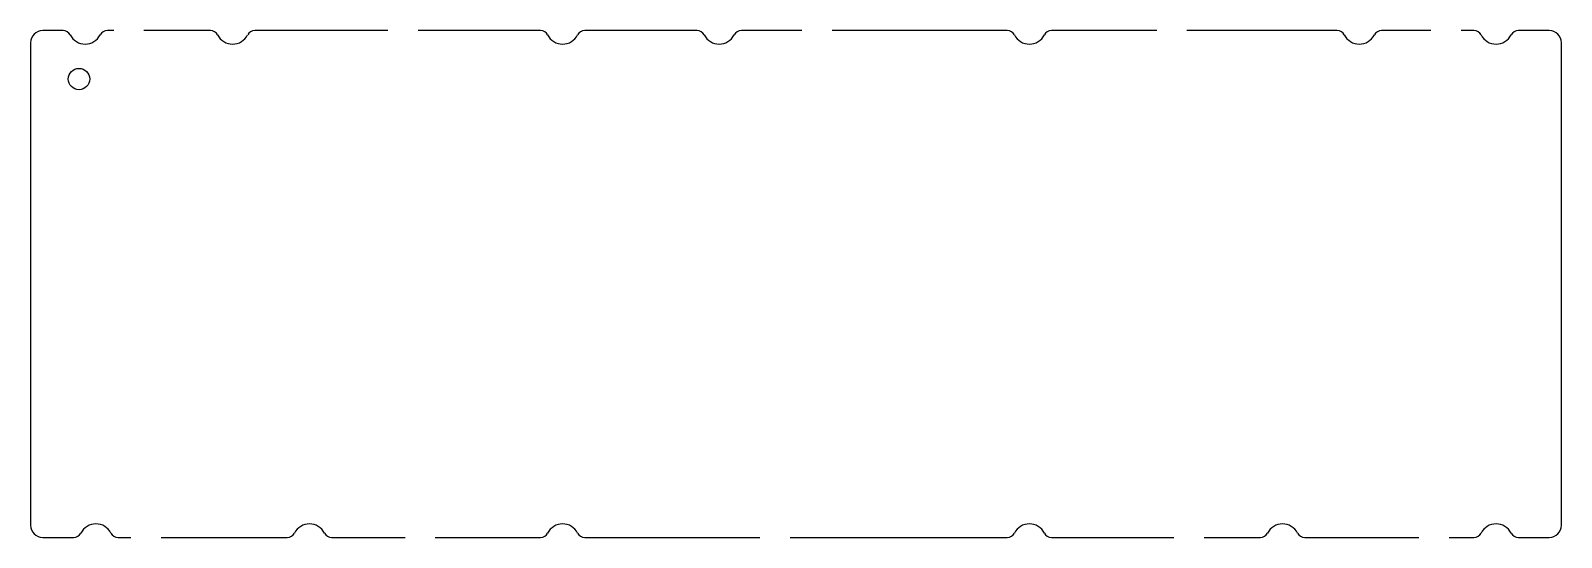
# Model space of a CAD drawing. Header units: millimetres. Extents: x 29 to 314, y -123 to -29.
import ezdxf

# ---------------------------------------------------------------- set-up
doc = ezdxf.new("R2010")
doc.units = ezdxf.units.MM
doc.layers.get('0').update_dxf_attribs({"linetype": 'CONTINUOUS'})

msp = doc.modelspace()

# ---------------------------------------------------------------- linework, layer by layer
for p, q in [((35.13, -29.1), (31.35, -29.1)), ((44.55, -29.1), (43.37, -29.1)), ((62.55, -29.1), (50.15, -29.1)), ((95.55, -29.1), (70.8, -29.1)), ((123.93, -29.1), (101.15, -29.1)), ((153.04, -29.1), (132.17, -29.1)), ((172.55, -29.1), (161.29, -29.1)), ((210.73, -29.1), (178.15, -29.1)), ((238.55, -29.1), (218.97, -29.1)), ((272.1, -29.1), (244.15, -29.1)), ((289.55, -29.1), (280.35, -29.1)), ((297.53, -29.1), (295.15, -29.1)), ((311.55, -29.1), (305.77, -29.1)), ((29.1, -31.35), (29.1, -121.05)), ((313.8, -121.05), (313.8, -31.35)), ((31.35, -123.3), (37.13, -123.3)), ((45.37, -123.3), (47.75, -123.3)), ((53.35, -123.3), (76.84, -123.3)), ((85.09, -123.3), (98.75, -123.3)), ((104.35, -123.3), (123.93, -123.3)), ((132.17, -123.3), (164.75, -123.3)), ((170.35, -123.3), (210.73, -123.3)), ((218.97, -123.3), (241.75, -123.3)), ((247.35, -123.3), (257.81, -123.3)), ((266.06, -123.3), (287.3, -123.3)), ((292.9, -123.3), (297.53, -123.3)), ((305.77, -123.3), (311.55, -123.3))]:
    msp.add_line(p, q)
msp.add_circle((38.1, -38.1), 1.99)
for centre, radius, start, end in [((31.35, -31.35), 2.25, 90, 180), ((35.13, -30.6), 1.5, 27.5399, 90), ((39.25, -28.45), 3.15, 207.5398, 332.4601), ((43.37, -30.6), 1.5, 90, 152.4602), ((62.55, -30.6), 1.5, 27.5399, 90), ((66.67, -28.45), 3.15, 207.5398, 332.4602), ((70.8, -30.6), 1.5, 90, 152.4601), ((123.93, -30.6), 1.5, 27.5399, 90), ((128.05, -28.45), 3.15, 207.5398, 332.4602), ((132.17, -30.6), 1.5, 90, 152.4601), ((153.04, -30.6), 1.5, 27.5399, 90), ((157.16, -28.45), 3.15, 207.5398, 332.4602), ((161.29, -30.6), 1.5, 89.9971, 152.4601), ((210.73, -30.6), 1.5, 27.5399, 90), ((214.85, -28.45), 3.15, 207.5398, 332.4602), ((218.97, -30.6), 1.5, 90, 152.4601), ((272.1, -30.6), 1.5, 27.5399, 90), ((276.22, -28.45), 3.15, 207.5398, 332.4601), ((280.35, -30.6), 1.5, 90, 152.4602), ((297.53, -30.6), 1.5, 27.5399, 90), ((301.65, -28.45), 3.15, 207.5398, 332.4601), ((305.77, -30.6), 1.5, 90, 152.4602), ((311.55, -31.35), 2.25, 0, 90), ((31.35, -121.05), 2.25, 180, 270), ((41.25, -123.95), 3.15, 27.5399, 152.4602), ((80.96, -123.95), 3.15, 27.5399, 152.4602), ((128.05, -123.95), 3.15, 27.5398, 152.4601), ((214.85, -123.95), 3.15, 27.5398, 152.4602), ((261.94, -123.95), 3.15, 27.5398, 152.4602), ((301.65, -123.95), 3.15, 27.5398, 152.4601), ((311.55, -121.05), 2.25, -90, 0), ((37.13, -121.8), 1.5, 270, 332.4601), ((45.37, -121.8), 1.5, 207.5398, 270), ((76.84, -121.8), 1.5, 270, 332.4601), ((85.09, -121.8), 1.5, 207.5398, 270), ((123.93, -121.8), 1.5, 270, 332.4602), ((132.17, -121.8), 1.5, 207.5398, 270), ((210.73, -121.8), 1.5, 270, 332.4601), ((218.97, -121.8), 1.5, 207.5398, 270), ((257.81, -121.8), 1.5, 270, 332.4601), ((266.06, -121.8), 1.5, 207.5398, 270), ((297.53, -121.8), 1.5, 270, 332.4602), ((305.77, -121.8), 1.5, 207.5398, 270)]:
    msp.add_arc(centre, radius, start, end)

doc.saveas('drawing.dxf')
